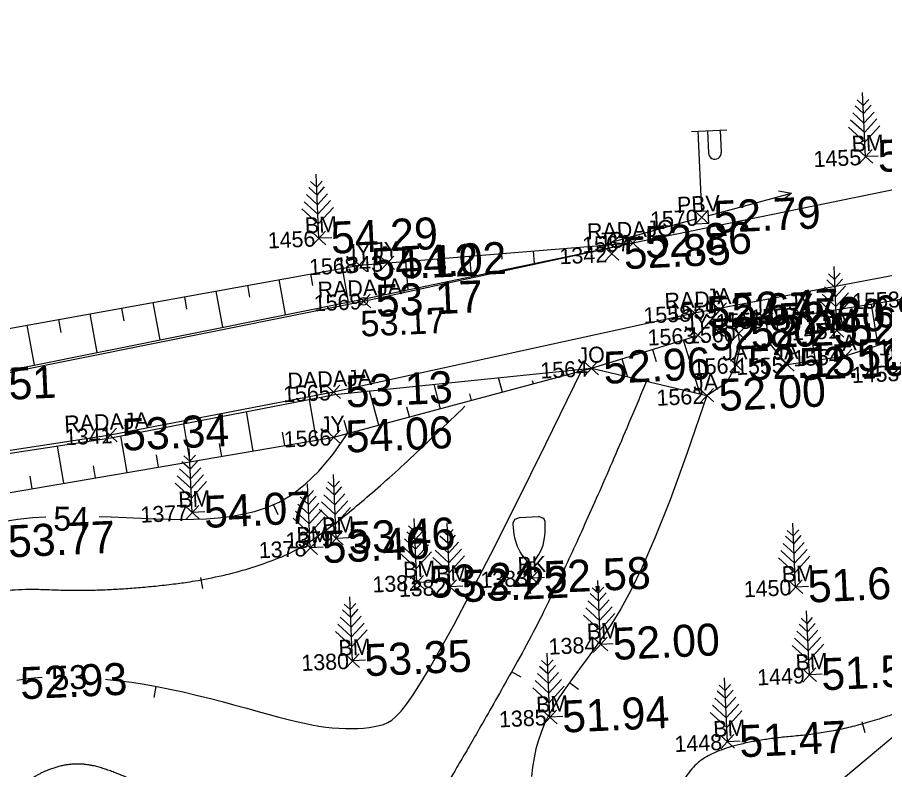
# Model space of a CAD drawing. Extents: x 641142 to 641451, y 6456033 to 6456526.
# Drawn here: x 641340.88 to 641367.96, y 6456487.46 to 6456510.95 of the extents above; entities that cross this region are included whole.
import ezdxf

# ---------------------------------------------------------------- set-up
doc = ezdxf.new("R2010")
doc.units = 0
for name, color, linetype in [('KIHT_10', 7, 'Continuous'), ('KIHT_11', 7, 'Continuous'), ('KIHT_12', 7, 'Continuous'), ('KIHT_30', 7, 'Continuous'), ('KIHT_31', 7, 'Continuous'), ('KIHT_42', 7, 'Continuous'), ('KIHT_49', 7, 'Continuous'), ('KIHT_54', 7, 'Continuous'), ('KIHT_59', 7, 'Continuous'), ('KIHT_62', 7, 'Continuous')]:
    doc.layers.add(name, color=color, linetype=linetype)

# ---------------------------------------------------------------- blocks, each defined once
blk = doc.blocks.new('VMAND')
at = {"layer": 'KIHT_10'}
for p, q in [((0, 0), (0, 2)), ((0, 1.6), (-0.181, 1.781)), ((0, 1.6), (0.181, 1.781)), ((0, 1.05), (-0.33, 1.38)), ((0, 1.35), (-0.249, 1.599)), ((0, 1.35), (0.249, 1.599)), ((0, 1.05), (0.33, 1.38)), ((0, 0.75), (-0.411, 1.161)), ((0, 0.75), (0.411, 1.161)), ((0, 0.45), (-0.492, 0.942)), ((0, 0.45), (0.492, 0.942)), ((0.4, 0), (0, 0))]:
    blk.add_line(p, q, dxfattribs=at)
blk = doc.blocks.new('VKITPU')
at = {"layer": 'KIHT_10'}
for p, q in [((-0.3, 1.9), (0.3, 1.9)), ((-0.1, 0.5), (0.1, 0.5)), ((0, 0), (0, 0.5)), ((0, 0), (0.4, 0))]:
    blk.add_line(p, q, dxfattribs=at)
for points in [[(-0.1, 0.5), (-0.258, 0.713), (-0.323, 0.825), (-0.4, 1), (-0.461, 1.225), (-0.485, 1.381), (-0.5, 1.7), (-0.498, 1.742), (-0.468, 1.813), (-0.428, 1.85), (-0.3, 1.9)], [(0.1, 0.5), (0.258, 0.713), (0.323, 0.825), (0.4, 1), (0.461, 1.225), (0.485, 1.381), (0.5, 1.7), (0.498, 1.742), (0.468, 1.813), (0.428, 1.85), (0.3, 1.9)]]:
    blk.add_lwpolyline(points, dxfattribs=at)
blk = doc.blocks.new('PBV')
at = {"layer": 'KIHT_11'}
for p, q in [((-0.2, 2.7), (0.9, 2.7)), ((0, 2.7), (0, 0.2)), ((0.3, 2.7), (0.3, 2)), ((0.7, 2.7), (0.7, 2))]:
    blk.add_line(p, q, dxfattribs=at)
blk.add_lwpolyline([(-0.2, 0.2), (0.2, 0.2), (0.2, -0.2), (-0.2, -0.2)], close=True, dxfattribs=at)
blk.add_arc((0.5, 2), 0.2, 179.9393, 0.0607, dxfattribs=at)
blk = doc.blocks.new('1')
at = {"layer": 'KIHT_31'}
blk.add_line((0, 0), (0, 0.35), dxfattribs=at)
blk = doc.blocks.new('2')
at = {"layer": 'KIHT_31'}
blk.add_blockref('1', (0, -0.35), dxfattribs=at)
blk = doc.blocks.new('WMNOOL')
at = {"layer": 'KIHT_12'}
blk.add_line((0.2, 0), (2.9, 0), dxfattribs=at)
blk.add_lwpolyline([(2.536, 0.176), (2.9, 0), (2.531, -0.176)], dxfattribs=at)

msp = doc.modelspace()

# ---------------------------------------------------------------- linework, layer by layer
at = {"layer": 'KIHT_30'}
for points in [[(641260.99, 6456484.672), (641273.167, 6456487.584), (641299.286, 6456492.516), (641307.458, 6456494.053), (641321.769, 6456496.904), (641323.194, 6456497.083), (641338.374, 6456499.409), (641351.695, 6456502.084), (641360.101, 6456503.907), (641384.944, 6456509.001), (641391.535, 6456510.949), (641397.54, 6456510.715)], [(641391.491, 6456507.984), (641384.112, 6456505.895), (641362.028, 6456501.716), (641350.753, 6456499.249), (641343.78, 6456497.902), (641327.766, 6456495.448), (641307.574, 6456491.855), (641299.894, 6456490.077), (641273.64, 6456485.274), (641261.688, 6456482.55), (641244.428, 6456477.328), (641226.248, 6456469.863), (641212.1, 6456465.369), (641185.262, 6456458.97)], [(641391.491, 6456507.984), (641360.953, 6456482.39), (641355.051, 6456476.316), (641339.503, 6456461.134), (641327.515, 6456453.333), (641310.768, 6456443.765), (641301.99, 6456433.067), (641291.087, 6456427.147), (641273.563, 6456422.446)]]:
    msp.add_lwpolyline(points, dxfattribs=at)
at = {"layer": 'KIHT_31'}
for points in [[(641343.631, 6456490.287), (641343.699, 6456490.281), (641344.072, 6456490.239), (641344.454, 6456490.188), (641344.845, 6456490.128), (641345.243, 6456490.058), (641345.647, 6456489.978), (641346.057, 6456489.889), (641346.469, 6456489.792), (641346.877, 6456489.69), (641347.28, 6456489.585), (641347.671, 6456489.479), (641348.048, 6456489.376), (641348.406, 6456489.278), (641348.741, 6456489.186), (641349.05, 6456489.103), (641349.335, 6456489.029), (641349.599, 6456488.965), (641349.845, 6456488.909), (641350.077, 6456488.861), (641350.298, 6456488.822), (641350.51, 6456488.791), (641350.717, 6456488.768), (641350.922, 6456488.752), (641351.123, 6456488.744), (641351.319, 6456488.743), (641351.509, 6456488.749), (641351.691, 6456488.761), (641351.863, 6456488.78), (641352.026, 6456488.805), (641352.176, 6456488.837), (641352.314, 6456488.875), (641352.445, 6456488.93), (641352.576, 6456489.011), (641352.715, 6456489.129), (641352.866, 6456489.292), (641353.039, 6456489.513), (641353.238, 6456489.8), (641353.472, 6456490.165), (641353.749, 6456490.622), (641354.087, 6456491.211), (641354.505, 6456491.973), (641355.024, 6456492.952), (641355.662, 6456494.192), (641356.442, 6456495.737), (641357.381, 6456497.629), (641358.499, 6456499.912)], [(641362.411, 6456499.143), (641361.795, 6456497.35), (641361.26, 6456495.889), (641360.797, 6456494.716), (641360.394, 6456493.787), (641360.041, 6456493.058), (641359.727, 6456492.485), (641359.442, 6456492.024), (641359.176, 6456491.632), (641358.919, 6456491.271), (641358.672, 6456490.932), (641358.435, 6456490.611), (641358.212, 6456490.306), (641358.004, 6456490.014), (641357.812, 6456489.733), (641357.639, 6456489.459), (641357.486, 6456489.189), (641357.354, 6456488.921), (641357.243, 6456488.652), (641357.15, 6456488.382), (641357.075, 6456488.108), (641357.015, 6456487.829), (641356.969, 6456487.542), (641356.935, 6456487.246)], [(641343.442, 6456495.366), (641343.812, 6456495.353), (641344.285, 6456495.334), (641344.742, 6456495.313), (641345.179, 6456495.295), (641345.597, 6456495.282), (641346.001, 6456495.276), (641346.393, 6456495.28), (641346.776, 6456495.295), (641347.153, 6456495.324), (641347.528, 6456495.369), (641347.903, 6456495.433), (641348.282, 6456495.52), (641348.666, 6456495.642), (641349.058, 6456495.815), (641349.46, 6456496.053), (641349.872, 6456496.371), (641350.298, 6456496.784), (641350.738, 6456497.306), (641351.195, 6456497.953)], [(641340.443, 6456495.211), (641340.898, 6456495.283), (641341.368, 6456495.333), (641341.771, 6456495.358)], [(641340.871, 6456490.253), (641341.135, 6456490.295), (641341.412, 6456490.327), (641341.66, 6456490.345)]]:
    msp.add_lwpolyline(points, dxfattribs=at)
for points in [[(641360.526, 6456499.587), (641357.983, 6456493.505), (641355.239, 6456488.592), (641353.649, 6456485.927), (641349.08, 6456485.995), (641345.684, 6456486.526), (641343.978, 6456487.396), (641342.678, 6456487.733), (641341.347, 6456487.287), (641340.129, 6456486.187), (641340.215, 6456483.773), (641342.313, 6456480.236), (641342.506, 6456478.121), (641341.946, 6456476.347), (641339.179, 6456473.818), (641334.859, 6456472.093), (641330.697, 6456472.102), (641322.693, 6456474.169), (641314.317, 6456474.226), (641310.693, 6456474.773), (641305.401, 6456477.104), (641301.672, 6456479.335), (641299.581, 6456482.291), (641297.042, 6456485.945), (641293.63, 6456488.931)], [(641302.817, 6456490.183), (641303.478, 6456487.373), (641305.219, 6456484.045), (641307.022, 6456482.965), (641309.056, 6456482.794), (641313.525, 6456483.681), (641317.733, 6456485.687), (641318.637, 6456486.99), (641319.362, 6456489.784), (641320.028, 6456491.513), (641321.058, 6456492.007), (641322.055, 6456491.338), (641322.434, 6456488.806), (641323.817, 6456484.436), (641326.903, 6456480.977), (641329.336, 6456480.024), (641333.016, 6456479.999), (641335.744, 6456481.029), (641337.229, 6456483.603), (641336.794, 6456487.904), (641336.754, 6456490.171), (641337.631, 6456491.218), (641339.109, 6456492.618), (641340.342, 6456493.15), (641343.652, 6456493.006), (641347.76, 6456493.498), (641350.841, 6456494.868), (641354.856, 6456498.806)], [(641382.884, 6456383.288), (641382.65, 6456385.368), (641382.183, 6456390.216), (641381.78, 6456393.275), (641380.333, 6456399.563), (641379.557, 6456406.763), (641378.395, 6456413.814), (641377.399, 6456419.307), (641375.84, 6456424.1), (641375.193, 6456429.032), (641375.716, 6456433.189), (641376.608, 6456435.932), (641379.077, 6456439.928), (641381.491, 6456446.4), (641382.553, 6456451.629), (641383.589, 6456456.982), (641383.409, 6456459.297), (641382.56, 6456460.269), (641379.974, 6456461.392), (641376.47, 6456461.187), (641374.615, 6456460.055), (641372.405, 6456455.923), (641370.607, 6456450.956), (641369.009, 6456443.763), (641367.893, 6456442.006), (641365.626, 6456442.118), (641364.739, 6456443.445), (641364.517, 6456445.908), (641364.688, 6456451.44), (641366.93, 6456460.817), (641370.933, 6456475.191), (641374.888, 6456489.89), (641374.565, 6456491.236), (641373.445, 6456491.776), (641372.199, 6456490.965), (641367.353, 6456488.692), (641363.049, 6456488.332), (641361.436, 6456487.196), (641360.196, 6456482.567), (641357.104, 6456478.582), (641354.011, 6456475.353), (641343.64, 6456466.406), (641337.983, 6456462.203), (641334.673, 6456461.452), (641325.172, 6456461.2), (641317.204, 6456464.796), (641314.908, 6456465.462), (641311.771, 6456465.911), (641305.576, 6456465.992), (641295.509, 6456467.878), (641292.407, 6456470.153), (641291.749, 6456472.846), (641291.667, 6456476.547), (641291.379, 6456479.229), (641289.71, 6456481.658), (641284.331, 6456484.625), (641280.435, 6456486.517)]]:
    msp.add_open_spline(points, degree=2, dxfattribs=at)
at = {"layer": 'KIHT_42'}
for p, q in [((641357.988, 6456503.736), (641357.995, 6456503.648)), ((641358.985, 6456503.817), (641358.996, 6456503.677)), ((641359.982, 6456503.897), (641359.982, 6456503.892)), ((641354.002, 6456503.413), (641354.022, 6456503.159)), ((641354.998, 6456503.494), (641355.05, 6456502.856)), ((641355.995, 6456503.575), (641356.009, 6456503.404)), ((641356.992, 6456503.655), (641357.023, 6456503.267)), ((641352.008, 6456503.252), (641352.036, 6456502.915)), ((641353.005, 6456503.332), (641353.077, 6456502.446)), ((641350.035, 6456502.939), (641350.1, 6456502.581)), ((641351.019, 6456503.117), (641351.21, 6456502.061)), ((641349.051, 6456502.761), (641349.249, 6456501.667)), ((641347.083, 6456502.405), (641347.288, 6456501.274)), ((641348.067, 6456502.583), (641348.134, 6456502.212)), ((641346.099, 6456502.227), (641346.169, 6456501.843)), ((641344.131, 6456501.87), (641344.203, 6456501.475)), ((641345.115, 6456502.048), (641345.327, 6456500.88)), ((641363.15, 6456501.556), (641362.82, 6456501.818)), ((641366.553, 6456501.831), (641366.629, 6456501.35)), ((641367.54, 6456501.988), (641367.745, 6456500.703)), ((641343.148, 6456501.692), (641343.366, 6456500.486)), ((641364.575, 6456501.537), (641364.629, 6456501.132)), ((641365.565, 6456501.674), (641365.795, 6456500.233)), ((641341.18, 6456501.336), (641341.405, 6456500.092)), ((641342.164, 6456501.514), (641342.238, 6456501.106)), ((641362.469, 6456501.411), (641362.95, 6456500.996)), ((641361.669, 6456500.878), (641362.189, 6456499.195)), ((641360.714, 6456500.583), (641360.829, 6456500.209)), ((641359.758, 6456500.288), (641359.931, 6456499.727)), ((641357.959, 6456499.767), (641357.922, 6456499.903)), ((641356.027, 6456499.249), (641355.907, 6456499.698)), ((641354.096, 6456498.731), (641353.891, 6456499.492)), ((641356.993, 6456499.508), (641356.967, 6456499.605)), ((641352.164, 6456498.213), (641351.876, 6456499.287)), ((641355.061, 6456498.99), (641355.007, 6456499.192)), ((641350.221, 6456497.745), (641350.004, 6456499.023)), ((641348.25, 6456497.409), (641348.04, 6456498.642)), ((641353.13, 6456498.472), (641353.048, 6456498.778)), ((641351.198, 6456497.954), (641351.088, 6456498.364)), ((641346.279, 6456497.073), (641346.076, 6456498.261)), ((641344.307, 6456496.737), (641344.112, 6456497.88)), ((641349.236, 6456497.577), (641349.164, 6456497.995)), ((641342.336, 6456496.401), (641342.137, 6456497.566)), ((641347.264, 6456497.241), (641347.196, 6456497.645)), ((641345.293, 6456496.905), (641345.227, 6456497.294)), ((641343.322, 6456496.569), (641343.256, 6456496.952)), ((641341.35, 6456496.233), (641341.283, 6456496.627))]:
    msp.add_line(p, q, dxfattribs=at)
for points in [[(641380.234, 6456504.779), (641366.73, 6456500.372), (641364.916, 6456500.103), (641364.351, 6456500.793), (641364.263, 6456501.496)], [(641380.234, 6456504.779), (641368.544, 6456502.148), (641365.381, 6456501.645), (641364.263, 6456501.496)], [(641299.286, 6456492.516), (641307.459, 6456495.299), (641312.893, 6456497.263), (641326.695, 6456499.012), (641335.999, 6456500.398), (641351.562, 6456503.216), (641360.101, 6456503.907)], [(641299.286, 6456492.516), (641307.468, 6456494.131), (641321.795, 6456496.977), (641327.209, 6456497.755), (641338.341, 6456499.477), (641351.723, 6456502.164), (641360.101, 6456503.907)], [(641358.803, 6456499.993), (641362.131, 6456501.02), (641362.82, 6456501.818)], [(641358.803, 6456499.993), (641362.411, 6456499.143), (641363.041, 6456499.571), (641363.326, 6456500.095), (641363.454, 6456500.659), (641363.399, 6456501.08), (641363.15, 6456501.556)], [(641299.894, 6456490.077), (641307.937, 6456490.368), (641316.986, 6456492.474), (641328.046, 6456493.965), (641350.76, 6456497.837), (641358.803, 6456499.993)], [(641299.894, 6456490.077), (641307.579, 6456491.753), (641315.485, 6456493.17), (641327.762, 6456495.373), (641343.8, 6456497.82), (641350.798, 6456499.177), (641358.803, 6456499.993)]]:
    msp.add_lwpolyline(points, dxfattribs=at)
at = {"layer": 'KIHT_54'}
for p, q in [((641367.143, 6456506.8), (641367.586, 6456506.395)), ((641367.162, 6456506.376), (641367.567, 6456506.819)), ((641362.027, 6456504.905), (641362.47, 6456504.5)), ((641362.046, 6456504.481), (641362.451, 6456504.924)), ((641350.077, 6456504.256), (641350.519, 6456503.851)), ((641350.096, 6456503.832), (641350.5, 6456504.275)), ((641359.88, 6456504.109), (641360.322, 6456503.705)), ((641359.899, 6456503.686), (641360.303, 6456504.128)), ((641359.216, 6456503.77), (641359.659, 6456503.365)), ((641359.235, 6456503.346), (641359.64, 6456503.789)), ((641351.341, 6456503.418), (641351.784, 6456503.013)), ((641351.36, 6456502.994), (641351.765, 6456503.437)), ((641352.215, 6456503.478), (641352.658, 6456503.073)), ((641352.234, 6456503.054), (641352.639, 6456503.497)), ((641351.473, 6456502.287), (641351.916, 6456501.882)), ((641351.492, 6456501.863), (641351.897, 6456502.306)), ((641361.807, 6456501.918), (641362.25, 6456501.513)), ((641361.826, 6456501.494), (641362.231, 6456501.937)), ((641362.598, 6456502.02), (641363.041, 6456501.615)), ((641362.617, 6456501.596), (641363.022, 6456502.039)), ((641365.159, 6456501.847), (641365.602, 6456501.442)), ((641365.178, 6456501.423), (641365.583, 6456501.866)), ((641364.041, 6456501.698), (641364.484, 6456501.293)), ((641364.06, 6456501.274), (641364.465, 6456501.717)), ((641363.177, 6456501.282), (641363.62, 6456500.877)), ((641363.196, 6456500.858), (641363.601, 6456501.301)), ((641366.246, 6456501.373), (641366.689, 6456500.968)), ((641366.265, 6456500.949), (641366.67, 6456501.392)), ((641361.91, 6456501.223), (641362.353, 6456500.818)), ((641361.929, 6456500.799), (641362.334, 6456501.242)), ((641366.509, 6456500.574), (641366.952, 6456500.169)), ((641366.528, 6456500.15), (641366.933, 6456500.593)), ((641358.581, 6456500.195), (641359.024, 6456499.791)), ((641358.6, 6456499.772), (641359.005, 6456500.214)), ((641363.104, 6456500.297), (641363.547, 6456499.892)), ((641363.123, 6456499.873), (641363.528, 6456500.316)), ((641364.695, 6456500.306), (641365.137, 6456499.901)), ((641364.714, 6456499.882), (641365.118, 6456500.325)), ((641350.532, 6456499.451), (641350.974, 6456499.046)), ((641350.551, 6456499.027), (641350.955, 6456499.47)), ((641362.209, 6456498.921), (641362.613, 6456499.364)), ((641362.19, 6456499.345), (641362.632, 6456498.94)), ((641343.559, 6456498.105), (641344.002, 6456497.7)), ((641343.578, 6456497.681), (641343.983, 6456498.124)), ((641350.539, 6456498.039), (641350.982, 6456497.634)), ((641350.558, 6456497.615), (641350.963, 6456498.058)), ((641346.121, 6456495.694), (641346.564, 6456495.29)), ((641346.14, 6456495.271), (641346.545, 6456495.713)), ((641350.615, 6456494.886), (641351.058, 6456494.481)), ((641350.634, 6456494.462), (641351.039, 6456494.905)), ((641349.813, 6456494.588), (641350.256, 6456494.183)), ((641349.832, 6456494.164), (641350.237, 6456494.607)), ((641356.736, 6456493.231), (641357.14, 6456493.673)), ((641353.138, 6456493.506), (641353.581, 6456493.102)), ((641353.157, 6456493.083), (641353.562, 6456493.525)), ((641356.717, 6456493.654), (641357.159, 6456493.25)), ((641354.169, 6456493.37), (641354.612, 6456492.965)), ((641354.188, 6456492.946), (641354.593, 6456493.389)), ((641364.962, 6456493.365), (641365.404, 6456492.96)), ((641364.981, 6456492.941), (641365.385, 6456493.384)), ((641358.872, 6456491.574), (641359.315, 6456491.169)), ((641358.891, 6456491.15), (641359.296, 6456491.593)), ((641351.126, 6456491.061), (641351.569, 6456490.656)), ((641351.145, 6456490.637), (641351.55, 6456491.08)), ((641365.389, 6456490.618), (641365.831, 6456490.214)), ((641365.408, 6456490.195), (641365.812, 6456490.637)), ((641357.291, 6456489.3), (641357.734, 6456488.895)), ((641357.31, 6456488.876), (641357.715, 6456489.319)), ((641362.827, 6456488.535), (641363.27, 6456488.13)), ((641362.846, 6456488.111), (641363.251, 6456488.554))]:
    msp.add_line(p, q, dxfattribs=at)
at = {"layer": 'KIHT_59'}
msp.add_circle((641351.695, 6456502.084), 0.12, dxfattribs=at)

# ---------------------------------------------------------------- block references
at = {"layer": 'KIHT_10', "rotation": 2.56399}
for name, p in [('VMAND', (641367.36, 6456506.6)), ('VMAND', (641350.3, 6456504.05)), ('VMAND', (641366.47, 6456501.17)), ('VMAND', (641346.34, 6456495.49)), ('VMAND', (641350.84, 6456494.68)), ('VMAND', (641350.03, 6456494.39)), ('VMAND', (641353.36, 6456493.3)), ('VKITPU', (641356.94, 6456493.45)), ('VMAND', (641354.39, 6456493.17)), ('VMAND', (641365.18, 6456493.16)), ('VMAND', (641359.09, 6456491.37)), ('VMAND', (641351.35, 6456490.86)), ('VMAND', (641365.61, 6456490.42)), ('VMAND', (641357.51, 6456489.1)), ('VMAND', (641363.05, 6456488.33))]:
    msp.add_blockref(name, p, dxfattribs=at)
at = {"layer": 'KIHT_11', "rotation": 2.56399}
msp.add_blockref('PBV', (641362.25, 6456504.7), dxfattribs=at)
at = {"layer": 'KIHT_12'}
for rotation in [15.23734391726307, -164.4963286772671]:
    msp.add_blockref('WMNOOL', (641362.25, 6456504.7), dxfattribs=dict(at, rotation=rotation))
at = {"layer": 'KIHT_31'}
for name, p, rotation in [('2', (641348.88, 6456495.74), 23.783703371456777), ('2', (641346.61, 6456493.46), 11.216923703163951), ('2', (641353.97, 6456491), 60.14088876718653), ('1', (641356.3, 6456490.53), -118.7615421689496), ('1', (641358.12, 6456490.18), -125.52250301764343), ('2', (641345.22, 6456490.06), -9.962062926474475), ('1', (641367.25, 6456488.96), -165.13546541744444)]:
    msp.add_blockref(name, p, dxfattribs=dict(at, rotation=rotation))

# ---------------------------------------------------------------- texts
for s, p in [(' 52.53', (641367.39, 6456506.1)), (' 52.79', (641362.27, 6456504.2)), (' 54.29', (641350.32, 6456503.55)), (' 52.86', (641360.12, 6456503.41)), (' 52.85', (641359.46, 6456503.07)), (' 54.12', (641351.58, 6456502.72)), (' 54.02', (641352.46, 6456502.78)), (' 53.17', (641351.72, 6456501.58)), (' 52.67', (641362.05, 6456501.22)), (' 52.47', (641362.84, 6456501.32)), (' 52.30', (641364.29, 6456501)), (' 52.69', (641365.4, 6456501.15)), (' 52.67', (641366.49, 6456500.67)), (' 52.80', (641362.15, 6456500.52)), (' 52.25', (641363.42, 6456500.58)), (' 51.98', (641366.75, 6456499.87)), (' 52.15', (641363.35, 6456499.6)), (' 52.16', (641364.94, 6456499.6)), (' 52.96', (641358.83, 6456499.49)), (' 53.51', (641338.4, 6456498.91)), (' 53.13', (641350.78, 6456498.75)), (' 52.00', (641362.43, 6456498.64)), (' 53.34', (641343.8, 6456497.4)), (' 54.06', (641350.78, 6456497.34)), (' 54.07', (641346.36, 6456494.99)), (' 53.46', (641350.86, 6456494.18)), (' 53.77', (641340.24, 6456494.07)), (' 53.46', (641350.06, 6456493.89)), (' 53.24', (641353.38, 6456492.8)), (' 52.58', (641356.96, 6456492.95)), (' 53.22', (641354.41, 6456492.67)), (' 51.65', (641365.21, 6456492.66)), (' 52.00', (641359.12, 6456490.87)), (' 53.35', (641351.37, 6456490.36)), (' 51.58', (641365.63, 6456489.92)), (' 52.93', (641340.62, 6456489.64)), (' 51.94', (641357.54, 6456488.6)), (' 51.47', (641363.07, 6456487.83))]:
    msp.add_text(s, height=1, rotation=2.564).set_placement(p)
for s, rotation, p in [('54', 358.851, (641342, 6456494.93)), ('53', 2.4072, (641341.96, 6456489.94))]:
    msp.add_text(s, height=0.75, rotation=rotation, dxfattribs=at).set_placement(p)
at = {"layer": 'KIHT_49'}
for s, p in [('BM', (641366.94, 6456506.75)), ('PBV', (641361.49, 6456504.84)), ('BM', (641349.87, 6456504.2)), ('RADAJO', (641358.68, 6456504.01)), ('JO', (641359.01, 6456503.72)), ('JY', (641352.01, 6456503.42)), ('JY', (641351.14, 6456503.36)), ('RADAJA', (641350.27, 6456502.19)), ('RADA', (641361.1, 6456501.84)), ('JA', (641362.4, 6456501.97)), ('JA', (641363.84, 6456501.64)), ('JY', (641364.96, 6456501.79)), ('BM', (641366.04, 6456501.32)), ('JY', (641361.71, 6456501.17)), ('JA', (641362.98, 6456501.23)), ('JA', (641366.31, 6456500.52)), ('JA', (641362.9, 6456500.24)), ('JA', (641364.49, 6456500.25)), ('JO', (641358.38, 6456500.14)), ('DADAJA', (641349.33, 6456499.35)), ('JA', (641361.99, 6456499.29)), ('RADAJA', (641342.36, 6456498.01)), ('JY', (641350.34, 6456497.98)), ('BM', (641345.92, 6456495.64)), ('BM', (641350.41, 6456494.83)), ('BM', (641349.61, 6456494.53)), ('BM', (641352.94, 6456493.45)), ('BK', (641356.51, 6456493.6)), ('BM', (641353.97, 6456493.32)), ('BM', (641364.76, 6456493.31)), ('BM', (641358.67, 6456491.52)), ('BM', (641350.92, 6456491.01)), ('BM', (641365.19, 6456490.56)), ('BM', (641357.09, 6456489.24)), ('BM', (641362.62, 6456488.48))]:
    msp.add_text(s, height=0.5, rotation=2.564, dxfattribs=at).set_placement(p)
at = {"layer": 'KIHT_59'}
msp.add_text('53.17', height=0.8, rotation=2.564, dxfattribs=at).set_placement((641351.61, 6456500.98))
at = {"layer": 'KIHT_62'}
for s, p in [('1455', (641365.75, 6456506.27)), ('1570', (641360.65, 6456504.38)), ('1456', (641348.71, 6456503.73)), ('1567', (641358.53, 6456503.59)), ('1342', (641357.82, 6456503.24)), ('1568', (641350, 6456502.9)), ('1343', (641350.82, 6456502.95)), ('1569', (641350.15, 6456501.77)), ('1553', (641366.96, 6456501.83)), ('1559', (641361.25, 6456501.5)), ('1558', (641360.44, 6456501.39)), ('1557', (641363.78, 6456501.32)), ('1556', (641362.7, 6456501.18)), ('1563', (641360.57, 6456500.7)), ('1560', (641361.83, 6456500.76)), ('1451', (641365.07, 6456500.86)), ('1452', (641367.77, 6456500.39)), ('1554', (641365.11, 6456500.05)), ('1564', (641357.22, 6456499.67)), ('1561', (641361.98, 6456499.78)), ('1555', (641363.33, 6456499.78)), ('1453', (641366.94, 6456499.53)), ('1565', (641349.19, 6456498.93)), ('1562', (641360.85, 6456498.82)), ('1341', (641342.38, 6456497.59)), ('1566', (641349.21, 6456497.52)), ('1377', (641344.74, 6456495.17)), ('1379', (641349.27, 6456494.36)), ('1378', (641348.43, 6456494.06)), ('1383', (641355.35, 6456493.13)), ('1381', (641351.98, 6456492.99)), ('1382', (641352.8, 6456492.85)), ('1450', (641363.57, 6456492.84)), ('1384', (641357.48, 6456491.05)), ('1380', (641349.76, 6456490.54)), ('1449', (641363.99, 6456490.09)), ('1385', (641355.93, 6456488.78)), ('1448', (641361.41, 6456488.01))]:
    msp.add_text(s, height=0.5, rotation=2.564, dxfattribs=at).set_placement(p)

doc.saveas('drawing.dxf')
